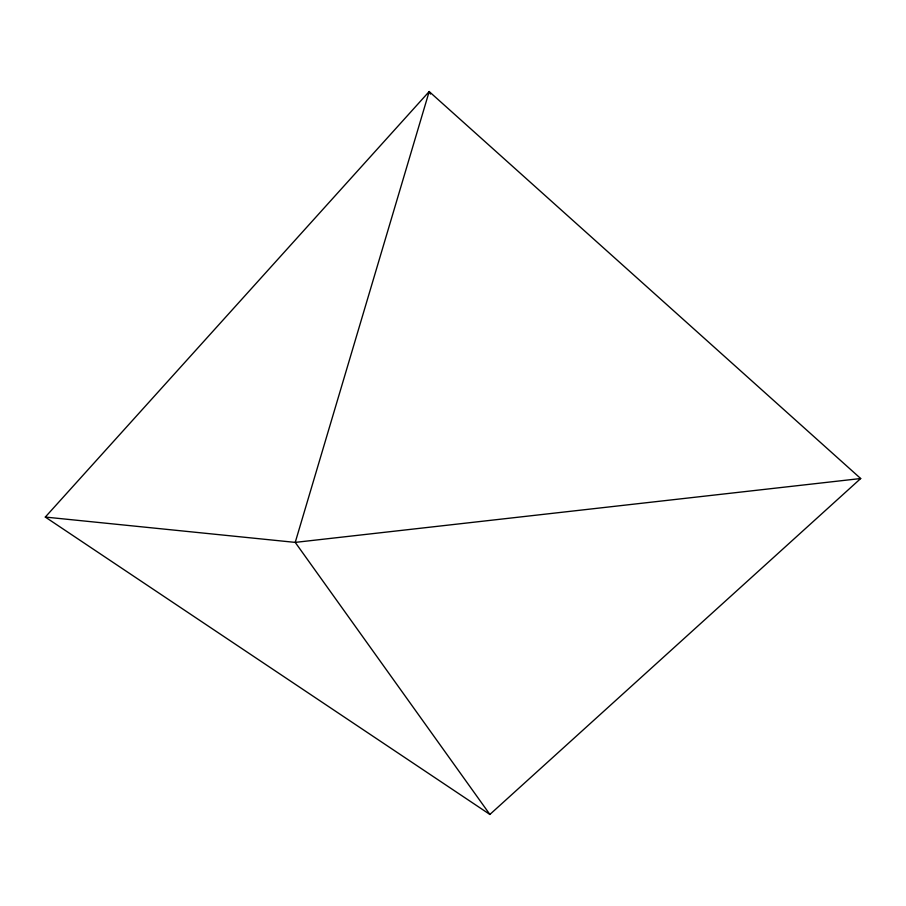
<?xml version="1.0" encoding="UTF-8"?>
<svg xmlns="http://www.w3.org/2000/svg" width="906" height="906" viewBox="0 0 906 906"><rect width="100%" height="100%" fill="white"/><g stroke="black" fill="none" stroke-linecap="round" stroke-linejoin="round"><path stroke-width="1.36" d="M45.3 517.066L429.184 91.551L860.7 478.527L489.886 814.449L45.3 517.066L295.231 542.388L860.7 478.527M489.886 814.449L295.231 542.388L429.184 91.551L430.452 94.088"/></g></svg>
